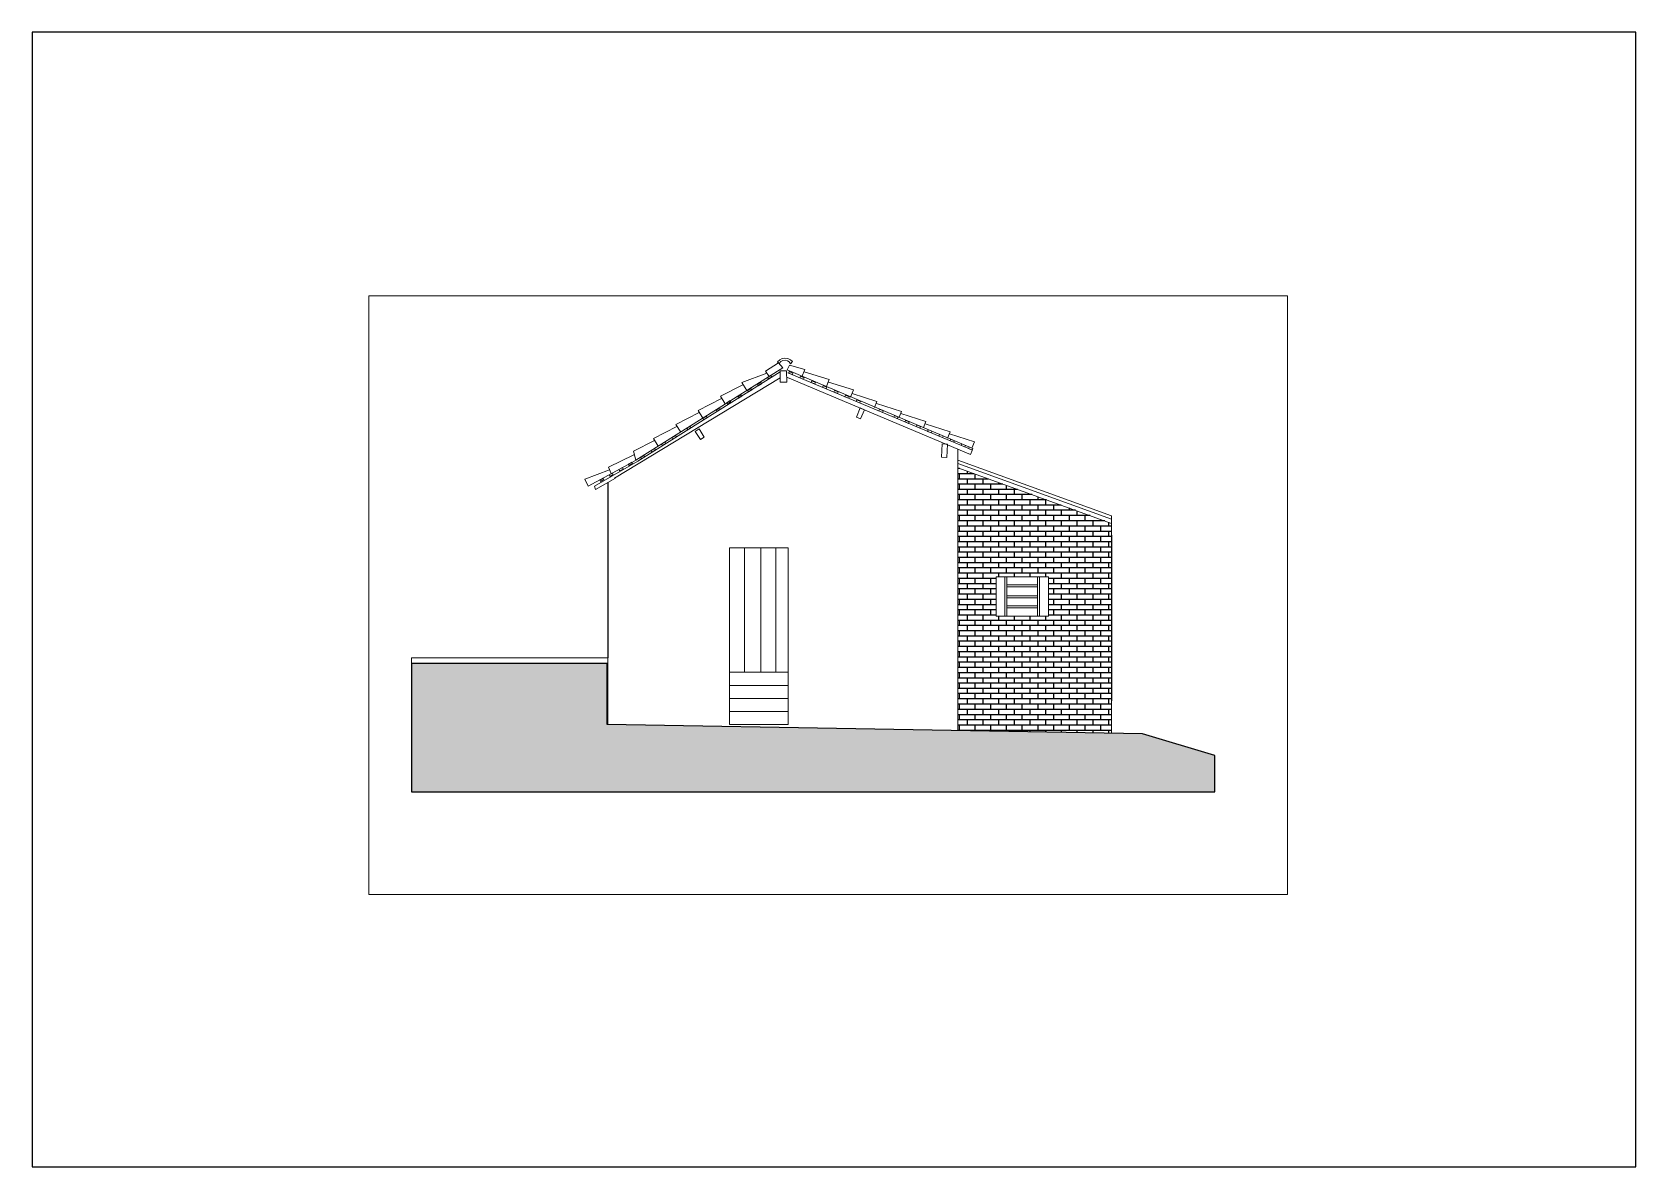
# Paper-space layout 'Layout1' of a CAD drawing. Header units: millimetres. Extents: x 21 to 318, y 103 to 313.
# The model-space entities are those that its viewports show. They can reach past a viewport. Long polylines and large blocks are cut down to what shows.
import ezdxf

# ---------------------------------------------------------------- set-up
doc = ezdxf.new("R2010")
doc.units = ezdxf.units.MM
for name, color, linetype, lineweight in [('A-ALV-___-___-EXI', 250, 'Continuous', 25), ('A-BAS-___-___-EXI', 250, 'Continuous', 25), ('A-COB-___-___-EXI', 250, 'Continuous', 25), ('A-ESC-___-___-EXI', 250, 'Continuous', 25), ('A-JAN-___-___-EXI', 250, 'Continuous', 25), ('A-PIS-___-___-EXI', 250, 'Continuous', 25), ('A-POR-___-___-EXI', 250, 'Continuous', 25)]:
    doc.layers.add(name, color=color, linetype=linetype, lineweight=lineweight)

# ---------------------------------------------------------------- blocks, each defined once
blk = doc.blocks.new('A4 HORIZONTAL - A4-22936372-Não nomeada')
at = {"layer": 'A-PIS-___-___-EXI'}
for p, q in [((317.79, 313), (20.79, 313)), ((20.79, 313), (20.79, 103)), ((317.79, 103), (317.79, 313)), ((20.79, 103), (317.79, 103))]:
    blk.add_line(p, q, dxfattribs=at)

msp = doc.modelspace()

# ---------------------------------------------------------------- hatches: boundary and pattern name
at = {"layer": 'A-BAS-___-___-EXI', "true_color": 0xcb9898}
msp.add_hatch(color=253, dxfattribs=at).paths.add_polyline_path([(-94733, -21456), (-94733, -20786), (-96069, -20387), (-105984, -20212), (-105984, -19081), (-109610, -19081), (-109610, -21456)])

# ---------------------------------------------------------------- linework, layer by layer
at = {"layer": 'A-ALV-___-___-EXI', "color": 28, "lineweight": 15}
for p, q in [((-99492, -15463), (-99492, -15115)), ((-96645, -20376), (-96645, -16349))]:
    msp.add_line(p, q, dxfattribs=at)
at = {"layer": 'A-ALV-___-___-EXI', "color": 18, "lineweight": 25}
for p, q in [((-105974, -15733), (-105974, -18979)), ((-96645, -16710), (-96645, -19776))]:
    msp.add_line(p, q, dxfattribs=at)
at = {"layer": 'A-ALV-___-___-EXI', "color": 9, "lineweight": 25}
for p, q in [((-99463, -15474), (-99492, -15474)), ((-99194, -15571), (-99492, -15571)), ((-98925, -15669), (-99492, -15669)), ((-99466, -15571), (-99466, -15669)), ((-99320, -15525), (-99320, -15571)), ((-99320, -15669), (-99320, -15764)), ((-99176, -15579), (-99176, -15669)), ((-99030, -15669), (-99030, -15764)), ((-98740, -15735), (-98740, -15764)), ((-98656, -15764), (-99492, -15764)), ((-98387, -15861), (-99492, -15861)), ((-98117, -15958), (-99492, -15958)), ((-99466, -15764), (-99466, -15861)), ((-99466, -15958), (-99466, -16056)), ((-99320, -15861), (-99320, -15958)), ((-99176, -15764), (-99176, -15861)), ((-99176, -15958), (-99176, -16056)), ((-99030, -15861), (-99030, -15958)), ((-98884, -15764), (-98884, -15861)), ((-98884, -15958), (-98884, -16056)), ((-98740, -15861), (-98740, -15958)), ((-98594, -15787), (-98594, -15861)), ((-98594, -15958), (-98594, -16056)), ((-98448, -15861), (-98448, -15958)), ((-98304, -15958), (-98304, -16056)), ((-98158, -15943), (-98158, -15958)), ((-98012, -15997), (-98012, -16056)), ((-97848, -16056), (-99492, -16056)), ((-97579, -16153), (-99492, -16153)), ((-97310, -16248), (-99492, -16248)), ((-99466, -16153), (-99466, -16248)), ((-99320, -16056), (-99320, -16153)), ((-99320, -16248), (-99320, -16346)), ((-99176, -16153), (-99176, -16248)), ((-99030, -16056), (-99030, -16153)), ((-99030, -16248), (-99030, -16346)), ((-98884, -16153), (-98884, -16248)), ((-98740, -16056), (-98740, -16153)), ((-98740, -16248), (-98740, -16346)), ((-98594, -16153), (-98594, -16248)), ((-98448, -16056), (-98448, -16153)), ((-98448, -16248), (-98448, -16346)), ((-98304, -16153), (-98304, -16248)), ((-98158, -16056), (-98158, -16153)), ((-98158, -16248), (-98158, -16346)), ((-98012, -16153), (-98012, -16248)), ((-97866, -16056), (-97866, -16153)), ((-97866, -16248), (-97866, -16346)), ((-97722, -16153), (-97722, -16248)), ((-97576, -16248), (-97576, -16346)), ((-97430, -16205), (-97430, -16248)), ((-97287, -16258), (-97287, -16346)), ((-97040, -16346), (-99492, -16346)), ((-96771, -16443), (-99492, -16443)), ((-96645, -16540), (-99492, -16540)), ((-99466, -16346), (-99466, -16443)), ((-99466, -16540), (-99466, -16638)), ((-99320, -16443), (-99320, -16540)), ((-99176, -16346), (-99176, -16443)), ((-99176, -16540), (-99176, -16638)), ((-99030, -16443), (-99030, -16540)), ((-98884, -16346), (-98884, -16443)), ((-98884, -16540), (-98884, -16638)), ((-98740, -16443), (-98740, -16540)), ((-98594, -16346), (-98594, -16443)), ((-98594, -16540), (-98594, -16638)), ((-98448, -16443), (-98448, -16540)), ((-98304, -16346), (-98304, -16443)), ((-98304, -16540), (-98304, -16638)), ((-98158, -16443), (-98158, -16540)), ((-98012, -16346), (-98012, -16443)), ((-98012, -16540), (-98012, -16638)), ((-97866, -16443), (-97866, -16540)), ((-97722, -16346), (-97722, -16443)), ((-97722, -16540), (-97722, -16638)), ((-97576, -16443), (-97576, -16540)), ((-97430, -16346), (-97430, -16443)), ((-97430, -16540), (-97430, -16638)), ((-97287, -16443), (-97287, -16540)), ((-97140, -16346), (-97140, -16443)), ((-97140, -16540), (-97140, -16638)), ((-96994, -16443), (-96994, -16540)), ((-96851, -16415), (-96851, -16443)), ((-96851, -16540), (-96851, -16638)), ((-96704, -16466), (-96704, -16540)), ((-96645, -16638), (-99492, -16638)), ((-96645, -16733), (-99492, -16733)), ((-96645, -16830), (-99492, -16830)), ((-96645, -16928), (-99492, -16928)), ((-99466, -16733), (-99466, -16830)), ((-99466, -16928), (-99466, -17025)), ((-99320, -16638), (-99320, -16733)), ((-99320, -16830), (-99320, -16928)), ((-99176, -16733), (-99176, -16830)), ((-99176, -16928), (-99176, -17025)), ((-99030, -16638), (-99030, -16733)), ((-99030, -16830), (-99030, -16928)), ((-98884, -16733), (-98884, -16830)), ((-98884, -16928), (-98884, -17025)), ((-98740, -16638), (-98740, -16733)), ((-98740, -16830), (-98740, -16928)), ((-98594, -16733), (-98594, -16830)), ((-98594, -16928), (-98594, -17025)), ((-98448, -16638), (-98448, -16733)), ((-98448, -16830), (-98448, -16928)), ((-98304, -16733), (-98304, -16830)), ((-98304, -16928), (-98304, -17025)), ((-98158, -16638), (-98158, -16733)), ((-98158, -16830), (-98158, -16928)), ((-98012, -16733), (-98012, -16830)), ((-98012, -16928), (-98012, -17025)), ((-97866, -16638), (-97866, -16733)), ((-97866, -16830), (-97866, -16928)), ((-97722, -16733), (-97722, -16830)), ((-97722, -16928), (-97722, -17025)), ((-97576, -16638), (-97576, -16733)), ((-97576, -16830), (-97576, -16928)), ((-97430, -16733), (-97430, -16830)), ((-97430, -16928), (-97430, -17025)), ((-97287, -16638), (-97287, -16733)), ((-97287, -16830), (-97287, -16928)), ((-97140, -16733), (-97140, -16830)), ((-97140, -16928), (-97140, -17025)), ((-96994, -16638), (-96994, -16733)), ((-96994, -16830), (-96994, -16928)), ((-96851, -16733), (-96851, -16830)), ((-96851, -16928), (-96851, -17025)), ((-96704, -16638), (-96704, -16733)), ((-96704, -16830), (-96704, -16928)), ((-96645, -17025), (-99492, -17025)), ((-96645, -17122), (-99492, -17122)), ((-96645, -17217), (-99492, -17217)), ((-99466, -17122), (-99466, -17217)), ((-99320, -17025), (-99320, -17122)), ((-99320, -17217), (-99320, -17315)), ((-99176, -17122), (-99176, -17217)), ((-99030, -17025), (-99030, -17122)), ((-99030, -17217), (-99030, -17315)), ((-98884, -17122), (-98884, -17217)), ((-98740, -17025), (-98740, -17122)), ((-98740, -17217), (-98740, -17315)), ((-98594, -17122), (-98594, -17217)), ((-98448, -17025), (-98448, -17122)), ((-98448, -17217), (-98448, -17315)), ((-98304, -17122), (-98304, -17217)), ((-98158, -17025), (-98158, -17122)), ((-98158, -17217), (-98158, -17315)), ((-98012, -17122), (-98012, -17217)), ((-97866, -17025), (-97866, -17122)), ((-97866, -17217), (-97866, -17315)), ((-97722, -17122), (-97722, -17217)), ((-97576, -17025), (-97576, -17122)), ((-97576, -17217), (-97576, -17315)), ((-97430, -17122), (-97430, -17217)), ((-97287, -17025), (-97287, -17122)), ((-97287, -17217), (-97287, -17315)), ((-97140, -17122), (-97140, -17217)), ((-96994, -17025), (-96994, -17122)), ((-96994, -17217), (-96994, -17315)), ((-96851, -17122), (-96851, -17217)), ((-96704, -17025), (-96704, -17122)), ((-96704, -17217), (-96704, -17315)), ((-96645, -17315), (-99492, -17315)), ((-96645, -17412), (-99492, -17412)), ((-98784, -17510), (-99492, -17510)), ((-99466, -17315), (-99466, -17412)), ((-99466, -17510), (-99466, -17607)), ((-99320, -17412), (-99320, -17510)), ((-99176, -17315), (-99176, -17412)), ((-99176, -17510), (-99176, -17607)), ((-99030, -17412), (-99030, -17510)), ((-98884, -17315), (-98884, -17412)), ((-98884, -17510), (-98884, -17607)), ((-98740, -17412), (-98740, -17476)), ((-98594, -17315), (-98594, -17412)), ((-98448, -17412), (-98448, -17476)), ((-98304, -17315), (-98304, -17412)), ((-98158, -17412), (-98158, -17476)), ((-98012, -17315), (-98012, -17412)), ((-97866, -17412), (-97866, -17476)), ((-96645, -17510), (-97815, -17510)), ((-97722, -17315), (-97722, -17412)), ((-97722, -17510), (-97722, -17607)), ((-97576, -17412), (-97576, -17510)), ((-97430, -17315), (-97430, -17412)), ((-97430, -17510), (-97430, -17607)), ((-97287, -17412), (-97287, -17510)), ((-97140, -17315), (-97140, -17412)), ((-97140, -17510), (-97140, -17607)), ((-96994, -17412), (-96994, -17510)), ((-96851, -17315), (-96851, -17412)), ((-96851, -17510), (-96851, -17607)), ((-96704, -17412), (-96704, -17510)), ((-98784, -17607), (-99492, -17607)), ((-98784, -17702), (-99492, -17702)), ((-98784, -17799), (-99492, -17799)), ((-99466, -17702), (-99466, -17799)), ((-99320, -17607), (-99320, -17702)), ((-99320, -17799), (-99320, -17897)), ((-99176, -17702), (-99176, -17799)), ((-99030, -17607), (-99030, -17702)), ((-99030, -17799), (-99030, -17897)), ((-98884, -17702), (-98884, -17799)), ((-96645, -17607), (-97815, -17607)), ((-96645, -17702), (-97815, -17702)), ((-96645, -17799), (-97815, -17799)), ((-97722, -17702), (-97722, -17799)), ((-97576, -17607), (-97576, -17702)), ((-97576, -17799), (-97576, -17897)), ((-97430, -17702), (-97430, -17799)), ((-97287, -17607), (-97287, -17702)), ((-97287, -17799), (-97287, -17897)), ((-97140, -17702), (-97140, -17799)), ((-96994, -17607), (-96994, -17702)), ((-96994, -17799), (-96994, -17897)), ((-96851, -17702), (-96851, -17799)), ((-96704, -17607), (-96704, -17702)), ((-96704, -17799), (-96704, -17897)), ((-98784, -17897), (-99492, -17897)), ((-98784, -17994), (-99492, -17994)), ((-98784, -18092), (-99492, -18092)), ((-99466, -17897), (-99466, -17994)), ((-99466, -18092), (-99466, -18187)), ((-99320, -17994), (-99320, -18092)), ((-99176, -17897), (-99176, -17994)), ((-99176, -18092), (-99176, -18187)), ((-99030, -17994), (-99030, -18092)), ((-98884, -17897), (-98884, -17994)), ((-98884, -18092), (-98884, -18187)), ((-96645, -17897), (-97815, -17897)), ((-96645, -17994), (-97815, -17994)), ((-96645, -18092), (-97815, -18092)), ((-97722, -17897), (-97722, -17994)), ((-97722, -18092), (-97722, -18187)), ((-97576, -17994), (-97576, -18092)), ((-97430, -17897), (-97430, -17994)), ((-97430, -18092), (-97430, -18187)), ((-97287, -17994), (-97287, -18092)), ((-97140, -17897), (-97140, -17994)), ((-97140, -18092), (-97140, -18187)), ((-96994, -17994), (-96994, -18092)), ((-96851, -17897), (-96851, -17994)), ((-96851, -18092), (-96851, -18187)), ((-96704, -17994), (-96704, -18092)), ((-98784, -18187), (-99492, -18187)), ((-96645, -18284), (-99492, -18284)), ((-96645, -18381), (-99492, -18381)), ((-99466, -18284), (-99466, -18381)), ((-99320, -18187), (-99320, -18284)), ((-99320, -18381), (-99320, -18479)), ((-99176, -18284), (-99176, -18381)), ((-99030, -18187), (-99030, -18284)), ((-99030, -18381), (-99030, -18479)), ((-98884, -18284), (-98884, -18381)), ((-98740, -18205), (-98740, -18284)), ((-98740, -18381), (-98740, -18479)), ((-98594, -18284), (-98594, -18381)), ((-98448, -18205), (-98448, -18284)), ((-98448, -18381), (-98448, -18479)), ((-98304, -18284), (-98304, -18381)), ((-98158, -18205), (-98158, -18284)), ((-98158, -18381), (-98158, -18479)), ((-98012, -18284), (-98012, -18381)), ((-97866, -18205), (-97866, -18284)), ((-97866, -18381), (-97866, -18479)), ((-96645, -18187), (-97815, -18187)), ((-97722, -18284), (-97722, -18381)), ((-97576, -18187), (-97576, -18284)), ((-97576, -18381), (-97576, -18479)), ((-97430, -18284), (-97430, -18381)), ((-97287, -18187), (-97287, -18284)), ((-97287, -18381), (-97287, -18479)), ((-97140, -18284), (-97140, -18381)), ((-96994, -18187), (-96994, -18284)), ((-96994, -18381), (-96994, -18479)), ((-96851, -18284), (-96851, -18381)), ((-96704, -18187), (-96704, -18284)), ((-96704, -18381), (-96704, -18479)), ((-96645, -18479), (-99492, -18479)), ((-96645, -18576), (-99492, -18576)), ((-96645, -18671), (-99492, -18671)), ((-99466, -18479), (-99466, -18576)), ((-99466, -18671), (-99466, -18769)), ((-99320, -18576), (-99320, -18671)), ((-99176, -18479), (-99176, -18576)), ((-99176, -18671), (-99176, -18769)), ((-99030, -18576), (-99030, -18671)), ((-98884, -18479), (-98884, -18576)), ((-98884, -18671), (-98884, -18769)), ((-98740, -18576), (-98740, -18671)), ((-98594, -18479), (-98594, -18576)), ((-98594, -18671), (-98594, -18769)), ((-98448, -18576), (-98448, -18671)), ((-98304, -18479), (-98304, -18576)), ((-98304, -18671), (-98304, -18769)), ((-98158, -18576), (-98158, -18671)), ((-98012, -18479), (-98012, -18576)), ((-98012, -18671), (-98012, -18769)), ((-97866, -18576), (-97866, -18671)), ((-97722, -18479), (-97722, -18576)), ((-97722, -18671), (-97722, -18769)), ((-97576, -18576), (-97576, -18671)), ((-97430, -18479), (-97430, -18576)), ((-97430, -18671), (-97430, -18769)), ((-97287, -18576), (-97287, -18671)), ((-97140, -18479), (-97140, -18576)), ((-97140, -18671), (-97140, -18769)), ((-96994, -18576), (-96994, -18671)), ((-96851, -18479), (-96851, -18576)), ((-96851, -18671), (-96851, -18769)), ((-96704, -18576), (-96704, -18671)), ((-96645, -18769), (-99492, -18769)), ((-96645, -18866), (-99492, -18866)), ((-96645, -18964), (-99492, -18964)), ((-99466, -18866), (-99466, -18964)), ((-99320, -18769), (-99320, -18866)), ((-99320, -18964), (-99320, -19061)), ((-99176, -18866), (-99176, -18964)), ((-99030, -18769), (-99030, -18866)), ((-99030, -18964), (-99030, -19061)), ((-98884, -18866), (-98884, -18964)), ((-98740, -18769), (-98740, -18866)), ((-98740, -18964), (-98740, -19061)), ((-98594, -18866), (-98594, -18964)), ((-98448, -18769), (-98448, -18866)), ((-98448, -18964), (-98448, -19061)), ((-98304, -18866), (-98304, -18964)), ((-98158, -18769), (-98158, -18866)), ((-98158, -18964), (-98158, -19061)), ((-98012, -18866), (-98012, -18964)), ((-97866, -18769), (-97866, -18866)), ((-97866, -18964), (-97866, -19061)), ((-97722, -18866), (-97722, -18964)), ((-97576, -18769), (-97576, -18866)), ((-97576, -18964), (-97576, -19061)), ((-97430, -18866), (-97430, -18964)), ((-97287, -18769), (-97287, -18866)), ((-97287, -18964), (-97287, -19061)), ((-97140, -18866), (-97140, -18964)), ((-96994, -18769), (-96994, -18866)), ((-96994, -18964), (-96994, -19061)), ((-96851, -18866), (-96851, -18964)), ((-96704, -18769), (-96704, -18866)), ((-96704, -18964), (-96704, -19061)), ((-96645, -19061), (-99492, -19061)), ((-96645, -19156), (-99492, -19156)), ((-96645, -19253), (-99492, -19253)), ((-99466, -19061), (-99466, -19156)), ((-99466, -19253), (-99466, -19351)), ((-99320, -19156), (-99320, -19253)), ((-99176, -19061), (-99176, -19156)), ((-99176, -19253), (-99176, -19351)), ((-99030, -19156), (-99030, -19253)), ((-98884, -19061), (-98884, -19156)), ((-98884, -19253), (-98884, -19351)), ((-98740, -19156), (-98740, -19253)), ((-98594, -19061), (-98594, -19156)), ((-98594, -19253), (-98594, -19351)), ((-98448, -19156), (-98448, -19253)), ((-98304, -19061), (-98304, -19156)), ((-98304, -19253), (-98304, -19351)), ((-98158, -19156), (-98158, -19253)), ((-98012, -19061), (-98012, -19156)), ((-98012, -19253), (-98012, -19351)), ((-97866, -19156), (-97866, -19253)), ((-97722, -19061), (-97722, -19156)), ((-97722, -19253), (-97722, -19351)), ((-97576, -19156), (-97576, -19253)), ((-97430, -19061), (-97430, -19156)), ((-97430, -19253), (-97430, -19351)), ((-97287, -19156), (-97287, -19253)), ((-97140, -19061), (-97140, -19156)), ((-97140, -19253), (-97140, -19351)), ((-96994, -19156), (-96994, -19253)), ((-96851, -19061), (-96851, -19156)), ((-96851, -19253), (-96851, -19351)), ((-96704, -19156), (-96704, -19253)), ((-96645, -19351), (-99492, -19351)), ((-96645, -19448), (-99492, -19448)), ((-96645, -19546), (-99492, -19546)), ((-99466, -19448), (-99466, -19546)), ((-99320, -19351), (-99320, -19448)), ((-99320, -19546), (-99320, -19640)), ((-99176, -19448), (-99176, -19546)), ((-99030, -19351), (-99030, -19448)), ((-99030, -19546), (-99030, -19640)), ((-98884, -19448), (-98884, -19546)), ((-98740, -19351), (-98740, -19448)), ((-98740, -19546), (-98740, -19640)), ((-98594, -19448), (-98594, -19546)), ((-98448, -19351), (-98448, -19448)), ((-98448, -19546), (-98448, -19640)), ((-98304, -19448), (-98304, -19546)), ((-98158, -19351), (-98158, -19448)), ((-98158, -19546), (-98158, -19640)), ((-98012, -19448), (-98012, -19546)), ((-97866, -19351), (-97866, -19448)), ((-97866, -19546), (-97866, -19640)), ((-97722, -19448), (-97722, -19546)), ((-97576, -19351), (-97576, -19448)), ((-97576, -19546), (-97576, -19640)), ((-97430, -19448), (-97430, -19546)), ((-97287, -19351), (-97287, -19448)), ((-97287, -19546), (-97287, -19640)), ((-97140, -19448), (-97140, -19546)), ((-96994, -19351), (-96994, -19448)), ((-96994, -19546), (-96994, -19640)), ((-96851, -19448), (-96851, -19546)), ((-96704, -19351), (-96704, -19448)), ((-96704, -19546), (-96704, -19640)), ((-96645, -19640), (-99492, -19640)), ((-96645, -19738), (-99492, -19738)), ((-96645, -19835), (-99492, -19835)), ((-99466, -19640), (-99466, -19738)), ((-99466, -19835), (-99466, -19933)), ((-99320, -19738), (-99320, -19835)), ((-99176, -19640), (-99176, -19738)), ((-99176, -19835), (-99176, -19933)), ((-99030, -19738), (-99030, -19835)), ((-98884, -19640), (-98884, -19738)), ((-98884, -19835), (-98884, -19933)), ((-98740, -19738), (-98740, -19835)), ((-98594, -19640), (-98594, -19738)), ((-98594, -19835), (-98594, -19933)), ((-98448, -19738), (-98448, -19835)), ((-98304, -19640), (-98304, -19738)), ((-98304, -19835), (-98304, -19933)), ((-98158, -19738), (-98158, -19835)), ((-98012, -19640), (-98012, -19738)), ((-98012, -19835), (-98012, -19933)), ((-97866, -19738), (-97866, -19835)), ((-97722, -19640), (-97722, -19738)), ((-97722, -19835), (-97722, -19933)), ((-97576, -19738), (-97576, -19835)), ((-97430, -19640), (-97430, -19738)), ((-97430, -19835), (-97430, -19933)), ((-97287, -19738), (-97287, -19835)), ((-97140, -19640), (-97140, -19738)), ((-97140, -19835), (-97140, -19933)), ((-96994, -19738), (-96994, -19835)), ((-96851, -19640), (-96851, -19738)), ((-96851, -19835), (-96851, -19933)), ((-96704, -19738), (-96704, -19835)), ((-96645, -19933), (-99492, -19933)), ((-96645, -20030), (-99492, -20030)), ((-96645, -20125), (-99492, -20125)), ((-99466, -20030), (-99466, -20125)), ((-99320, -19933), (-99320, -20030)), ((-99320, -20125), (-99320, -20222)), ((-99176, -20030), (-99176, -20125)), ((-99030, -19933), (-99030, -20030)), ((-99030, -20125), (-99030, -20222)), ((-98884, -20030), (-98884, -20125)), ((-98740, -19933), (-98740, -20030)), ((-98740, -20125), (-98740, -20222)), ((-98594, -20030), (-98594, -20125)), ((-98448, -19933), (-98448, -20030)), ((-98448, -20125), (-98448, -20222)), ((-98304, -20030), (-98304, -20125)), ((-98158, -19933), (-98158, -20030)), ((-98158, -20125), (-98158, -20222)), ((-98012, -20030), (-98012, -20125)), ((-97866, -19933), (-97866, -20030)), ((-97866, -20125), (-97866, -20222)), ((-97722, -20030), (-97722, -20125)), ((-97576, -19933), (-97576, -20030)), ((-97576, -20125), (-97576, -20222)), ((-97430, -20030), (-97430, -20125)), ((-97287, -19933), (-97287, -20030)), ((-97287, -20125), (-97287, -20222)), ((-97140, -20030), (-97140, -20125)), ((-96994, -19933), (-96994, -20030)), ((-96994, -20125), (-96994, -20222)), ((-96851, -20030), (-96851, -20125)), ((-96704, -19933), (-96704, -20030)), ((-96704, -20125), (-96704, -20222)), ((-96645, -20222), (-99492, -20222)), ((-96645, -20320), (-99492, -20320)), ((-99466, -20222), (-99466, -20320)), ((-99320, -20320), (-99320, -20329)), ((-99176, -20222), (-99176, -20320)), ((-99030, -20320), (-99030, -20334)), ((-98884, -20222), (-98884, -20320)), ((-98740, -20320), (-98740, -20340)), ((-98594, -20222), (-98594, -20320)), ((-98448, -20320), (-98448, -20345)), ((-98304, -20222), (-98304, -20320)), ((-98158, -20320), (-98158, -20350)), ((-98012, -20222), (-98012, -20320)), ((-97866, -20320), (-97866, -20355)), ((-97722, -20222), (-97722, -20320)), ((-97576, -20320), (-97576, -20360)), ((-97430, -20222), (-97430, -20320)), ((-97287, -20320), (-97287, -20365)), ((-97140, -20222), (-97140, -20320)), ((-96994, -20320), (-96994, -20370)), ((-96851, -20222), (-96851, -20320)), ((-96704, -20320), (-96704, -20375))]:
    msp.add_line(p, q, dxfattribs=at)
at = {"layer": 'A-ALV-___-___-EXI', "color": 34, "lineweight": 15}
for p, q in [((-105984, -19271), (-105974, -19271)), ((-105984, -19743), (-105974, -19743)), ((-105984, -19887), (-105974, -19887)), ((-105984, -20028), (-105974, -20028))]:
    msp.add_line(p, q, dxfattribs=at)
at = {"layer": 'A-ALV-___-___-EXI', "color": 28, "lineweight": 15, "flags": 128}
for points in [[(-96645, -16489), (-99492, -15463), (-99492, -20326)], [(-105974, -20212), (-105974, -19161), (-105984, -19161)]]:
    msp.add_lwpolyline(points, dxfattribs=at)
at = {"layer": 'A-BAS-___-___-EXI'}
msp.add_lwpolyline([(-94733, -21456), (-94733, -20786), (-96069, -20387), (-105984, -20212), (-105984, -19081), (-109610, -19081), (-109610, -21456)], close=True, dxfattribs=at)
at = {"layer": 'A-COB-___-___-EXI', "color": 28, "lineweight": 15}
for p, q in [((-102779, -13799), (-105848, -15653)), ((-102638, -13702), (-99230, -15130)), ((-99492, -15320), (-96645, -16351)), ((-99492, -15381), (-96645, -16412))]:
    msp.add_line(p, q, dxfattribs=at)
at = {"layer": 'A-COB-___-___-EXI', "color": 2, "lineweight": 15}
msp.add_line((-102348, -13822), (-102415, -13794), dxfattribs=at)
at = {"layer": 'A-COB-___-___-EXI', "color": 22, "lineweight": 15, "flags": 128}
for points in [[(-105107, -14956), (-105497, -15156), (-105453, -15322), (-102733, -13610), (-102810, -13520), (-103056, -13674), (-102987, -13769)], [(-99212, -15107), (-102653, -13646), (-102610, -13561), (-102325, -13643), (-102379, -13776)], [(-103463, -13922), (-103887, -14138), (-103797, -14279)], [(-103028, -13707), (-103489, -13884), (-103399, -14028)], [(-102338, -13684), (-101874, -13830), (-101928, -13966)], [(-101887, -13874), (-101425, -14020), (-101479, -14153)], [(-103866, -14176), (-104299, -14399), (-104212, -14543)], [(-101451, -14089), (-100989, -14235), (-101033, -14343)], [(-104279, -14438), (-104712, -14658), (-104622, -14799)], [(-100997, -14269), (-100535, -14417), (-100579, -14525)], [(-100548, -14458), (-100084, -14605), (-100130, -14717)], [(-104694, -14697), (-105128, -14917), (-105038, -15061)], [(-100097, -14646), (-99633, -14794), (-99681, -14910)], [(-99645, -14835), (-99184, -14981), (-99230, -15099)], [(-105940, -15499), (-106397, -15671), (-106338, -15799), (-105451, -15317)], [(-105489, -15220), (-105961, -15448), (-105912, -15569)]]:
    msp.add_lwpolyline(points, dxfattribs=at)
msp.add_lwpolyline([(-102797, -13530), (-102771, -13497), (-102733, -13474), (-102689, -13469), (-102648, -13479), (-102612, -13502), (-102589, -13538), (-102553, -13497), (-102592, -13461), (-102638, -13438), (-102692, -13430), (-102743, -13440), (-102789, -13463), (-102828, -13499)], close=True, dxfattribs=at)
at = {"layer": 'A-COB-___-___-EXI', "color": 28, "lineweight": 15, "flags": 128}
for points in [[(-102779, -13687), (-105420, -15338), (-106220, -15799), (-106199, -15864), (-105833, -15651)], [(-102648, -13789), (-99256, -15212), (-99225, -15140)], [(-102415, -13794), (-102402, -13766), (-102335, -13794), (-102348, -13822)], [(-99974, -14787), (-99987, -14815), (-100053, -14787), (-100040, -14758)], [(-99766, -14874), (-99776, -14902), (-99843, -14874), (-99833, -14846)], [(-104976, -15022), (-104958, -15048), (-104897, -15010), (-104915, -14984)], [(-99348, -15048), (-99361, -15076), (-99428, -15048), (-99415, -15020)], [(-99212, -15107), (-99225, -15135), (-99292, -15107), (-99281, -15079)]]:
    msp.add_lwpolyline(points, dxfattribs=at)
for points in [[(-103202, -13917), (-103187, -13943), (-103125, -13905), (-103140, -13879)], [(-103015, -13792), (-102999, -13817), (-102938, -13779), (-102953, -13753)], [(-102779, -13666), (-102666, -13666), (-102661, -13874), (-102779, -13874)], [(-102612, -13679), (-102545, -13707), (-102556, -13735), (-102622, -13707)], [(-102128, -13881), (-102138, -13910), (-102207, -13881), (-102194, -13853)], [(-101917, -13971), (-101930, -13997), (-101997, -13969), (-101987, -13943)], [(-103771, -14256), (-103753, -14281), (-103692, -14243), (-103710, -14217)], [(-103566, -14148), (-103551, -14174), (-103489, -14135), (-103504, -14110)], [(-103384, -14030), (-103369, -14056), (-103307, -14017), (-103322, -13992)], [(-101710, -14058), (-101722, -14087), (-101789, -14058), (-101776, -14030)], [(-101502, -14146), (-101512, -14174), (-101581, -14146), (-101569, -14117)], [(-101292, -14233), (-101304, -14261), (-101371, -14233), (-101361, -14205)], [(-104212, -14546), (-104194, -14571), (-104133, -14533), (-104151, -14507)], [(-103969, -14392), (-103953, -14417), (-103892, -14379), (-103907, -14353)], [(-101220, -14387), (-101299, -14353), (-101369, -14522), (-101292, -14553)], [(-100876, -14407), (-100887, -14435), (-100953, -14407), (-100943, -14379)], [(-100599, -14522), (-100612, -14551), (-100679, -14522), (-100666, -14494)], [(-104512, -14730), (-104494, -14756), (-104433, -14717), (-104451, -14692)], [(-104356, -14787), (-104284, -14740), (-104187, -14894), (-104258, -14940)], [(-100392, -14612), (-100402, -14640), (-100471, -14612), (-100458, -14584)], [(-100184, -14699), (-100194, -14728), (-100261, -14699), (-100251, -14671)], [(-105169, -15143), (-105153, -15169), (-105092, -15130), (-105107, -15105)], [(-104781, -14902), (-104766, -14928), (-104704, -14889), (-104720, -14864)], [(-99779, -15020), (-99792, -15264), (-99697, -15269), (-99684, -15025)], [(-99556, -14961), (-99569, -14989), (-99635, -14961), (-99625, -14933)], [(-105594, -15392), (-105579, -15417), (-105515, -15381), (-105530, -15356)], [(-105369, -15271), (-105351, -15297), (-105289, -15258), (-105307, -15233)], [(-106122, -15687), (-106107, -15712), (-106045, -15679), (-106058, -15651)], [(-105951, -15594), (-105935, -15620), (-105871, -15584), (-105887, -15558)], [(-105766, -15494), (-105751, -15520), (-105687, -15487), (-105702, -15458)]]:
    msp.add_lwpolyline(points, close=True, dxfattribs=at)
at = {"layer": 'A-ESC-___-___-EXI', "color": 28, "lineweight": 15}
for p, q in [((-103722, -19487), (-102633, -19487)), ((-103722, -19728), (-102633, -19728)), ((-103722, -19971), (-102633, -19971)), ((-103722, -20212), (-102633, -20212))]:
    msp.add_line(p, q, dxfattribs=at)
at = {"layer": 'A-JAN-___-___-EXI', "color": 28, "lineweight": 15}
for p, q in [((-98620, -17476), (-98620, -18205)), ((-98584, -17476), (-98584, -18205)), ((-98017, -17476), (-98017, -18205)), ((-97979, -17476), (-97979, -18205)), ((-98017, -17628), (-98584, -17628)), ((-98017, -17666), (-98584, -17666)), ((-98017, -17828), (-98584, -17828)), ((-98017, -17866), (-98584, -17866)), ((-98017, -18017), (-98584, -18017)), ((-98017, -18053), (-98584, -18053))]:
    msp.add_line(p, q, dxfattribs=at)
at = {"layer": 'A-JAN-___-___-EXI', "color": 28, "lineweight": 15, "flags": 128}
msp.add_lwpolyline([(-97815, -18205), (-97815, -17476), (-97815, -18205), (-98784, -18205), (-98784, -17476), (-97815, -17476), (-98784, -17476), (-98784, -18205)], dxfattribs=at)
at = {"layer": 'A-PIS-___-___-EXI', "color": 28, "lineweight": 15, "flags": 128}
msp.add_lwpolyline([(-109610, -19081), (-109610, -18979), (-105974, -18979), (-105974, -19243)], dxfattribs=at)
at = {"layer": 'A-POR-___-___-EXI', "color": 28, "lineweight": 15}
for p, q in [((-102633, -16943), (-103722, -16943)), ((-103722, -16943), (-103722, -20212)), ((-103440, -16943), (-103440, -19243)), ((-103138, -16943), (-103138, -19243)), ((-102861, -16943), (-102861, -19243)), ((-102633, -20212), (-102633, -16943)), ((-103722, -19243), (-102633, -19243))]:
    msp.add_line(p, q, dxfattribs=at)

psp = doc.layouts.get("Layout1")

# ---------------------------------------------------------------- block references
at = {"layer": 'A-JAN-___-___-EXI'}
psp.add_blockref('A4 HORIZONTAL - A4-22936372-Não nomeada', (0, 0), dxfattribs=at)

# ---------------------------------------------------------------- viewports
at = {"layer": 'A-POR-___-___-EXI'}
psp.add_viewport(center=(168.19, 208.81), size=(170.12, 110.7793), view_center_point=(-101894.83, -17817.27), view_height=11077.9345, dxfattribs=at)

doc.saveas('drawing.dxf')
